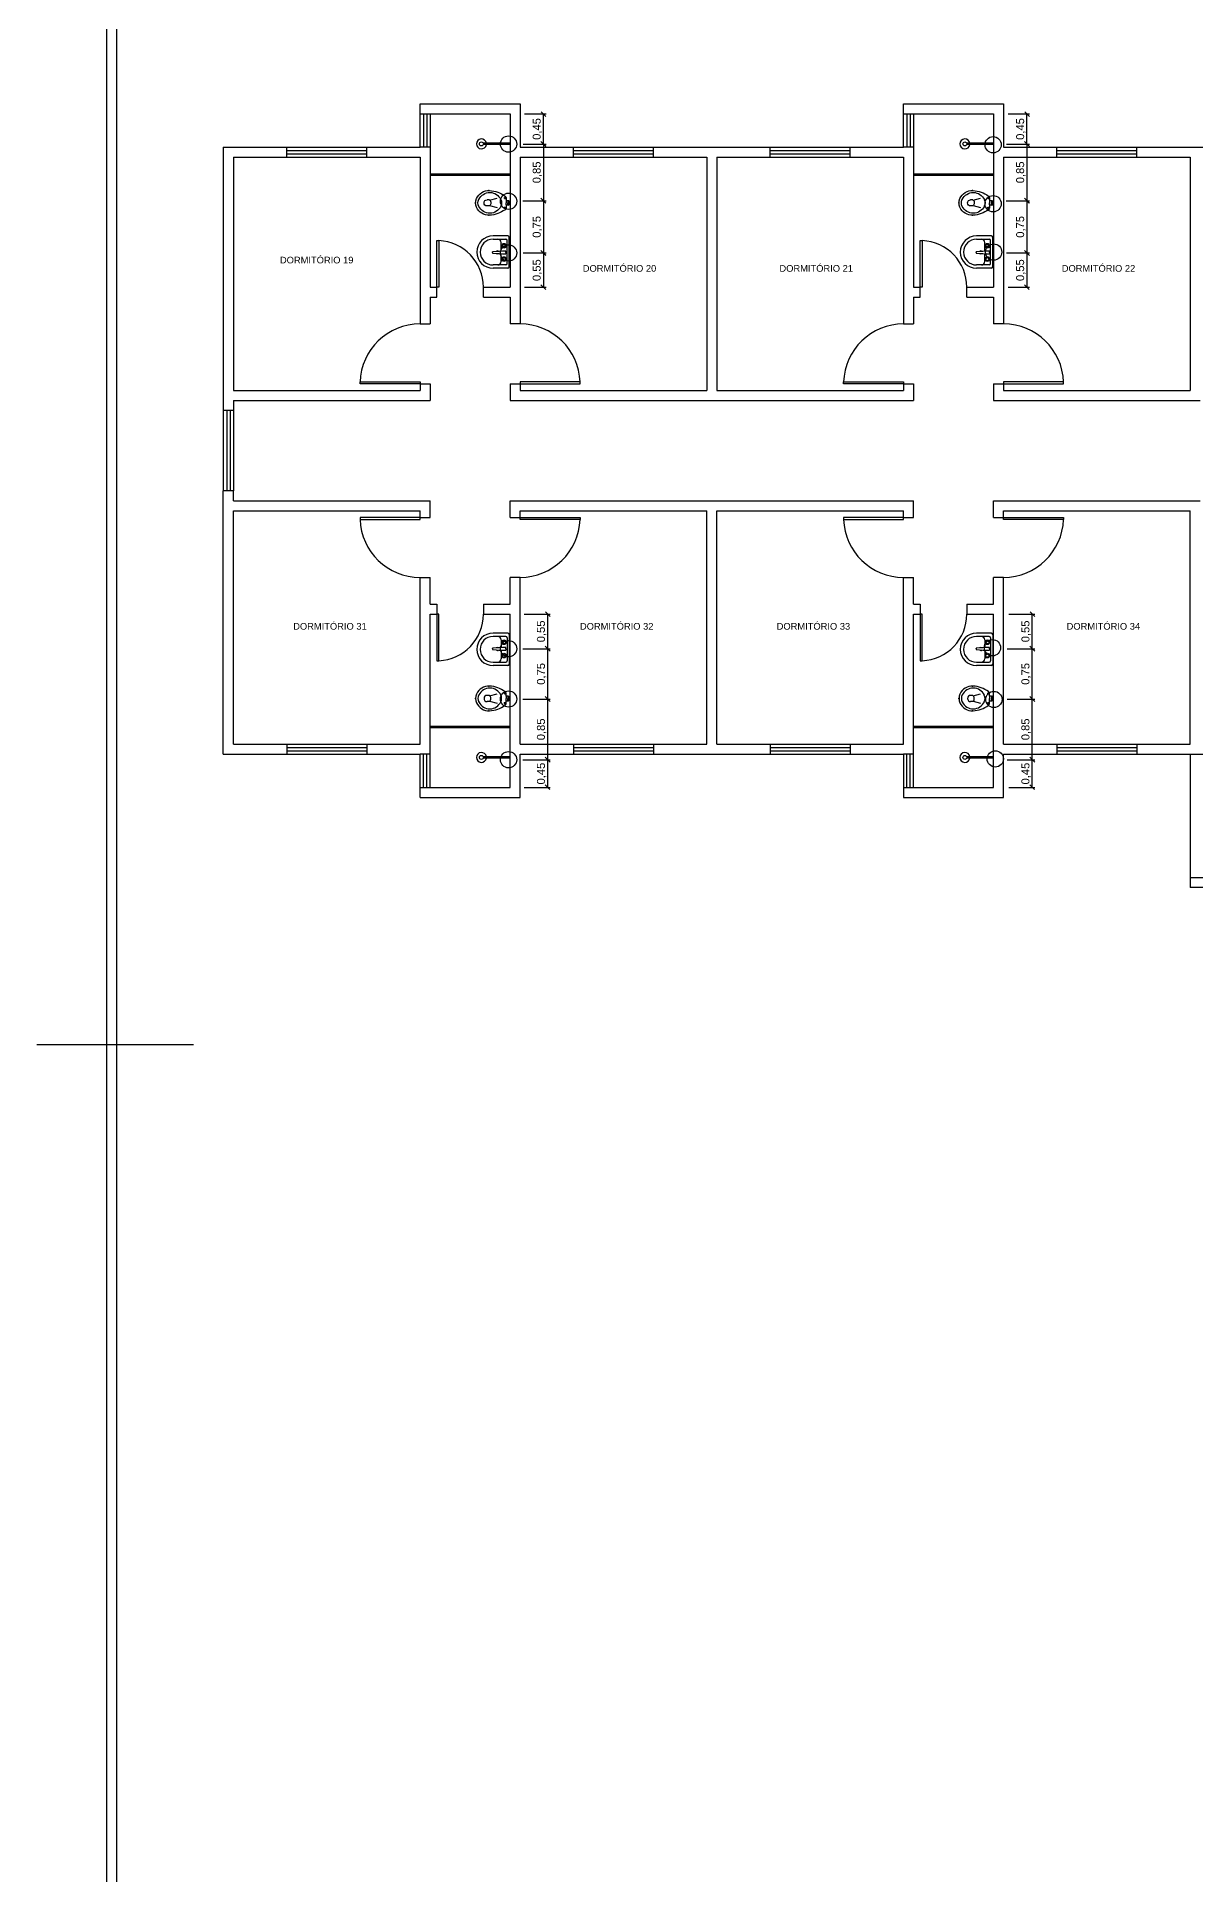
# Model space of a CAD drawing. Header units: millimetres. Extents: x 562 to 1062, y -27 to 300.
# Drawn here: x 776.44 to 793.81, y 227.33 to 254.88 of the extents above; entities that cross this region are included whole.
import ezdxf

# ---------------------------------------------------------------- set-up
doc = ezdxf.new("R2010")
doc.units = ezdxf.units.MM
doc.header["$LTSCALE"] = 0.04
doc.linetypes.add('ACAD_ISO03W100', pattern=[30, 12, -18])
for name, color, linetype in [('01', 1, 'Continuous'), ('02', 2, 'Continuous'), ('05', 5, 'Continuous'), ('2', 2, 'Continuous'), ('BAN', 11, 'Continuous'), ('TERRENO', 30, 'Continuous'), ('TRACEJADO', 7, 'ACAD_ISO03W100')]:
    doc.layers.add(name, color=color, linetype=linetype)
doc.styles.get("Standard").update_dxf_attribs({"font": 'arial.ttf'})
doc.dimstyles.new('ISO-25', dxfattribs={"dimscale": 0.03, "dimtxt": 4, "dimasz": 2.5, "dimexe": 1.25, "dimexo": 0.625, "dimtad": 1, "dimtxsty": 'Standard', "dimblk": 'OBLIQUE', "dimcen": 2.5, "dimadec": 3, "dimazin": 0, "dimtfac": 1, "dimtmove": 0, "dimatfit": 3, "dimldrblk": 'OBLIQUE', "dimfxl": 1, "dimarcsym": 0})

# ---------------------------------------------------------------- blocks, each defined once
blk = doc.blocks.new('V2_vaso5_T')
for p, q in [((0.011, 0.031), (0.011, 0)), ((0.039, 0.031), (0.039, 0)), ((0.041, 0.072), (0.072, 0.072)), ((0.056, 0.088), (0.056, 0.057)), ((0.285, 0.041), (0.173, 0.07)), ((0.288, 0.043), (0.322, 0.045)), ((0.011, -0.032), (0.011, 0)), ((0.039, -0.032), (0.039, 0)), ((0.041, -0.073), (0.072, -0.073)), ((0.056, -0.088), (0.056, -0.058)), ((0.286, -0.042), (0.173, -0.071)), ((0.288, -0.044), (0.322, -0.046))]:
    blk.add_line(p, q)
blk.add_lwpolyline([(0.01, 0.033, 0.868852), (-0.001, 0.031), (-0.001, 0), (-0.001, -0.032, 0.868852), (0.01, -0.034), (0.039, -0.034), (0.039, -0.074, 0.237631), (0.054, -0.103, 0.148029), (0.286, -0.185, 0.31016), (0.481, -0.066, 0.21646), (0.481, 0.065, 0.30817), (0.286, 0.184, 0.152934), (0.054, 0.102, 0.237634), (0.039, 0.073), (0.039, 0.033), (0.01, 0.033)], format="xyb")
for centre in [(0.056, 0.072), (0.056, -0.073)]:
    blk.add_circle(centre, 0.00512)
for centre, radius, start, end in [((0.222, 0), 0.117, 154.8234, 205.1766), ((0.282, -0.028), 0.183, 26.0662, 155.1183), ((0.306, 0.008), 0.0388, 117.1535, 192.7741), ((0.326, 0.004), 0.0411, 353.3838, 96.6162), ((0.345, 0), 0.115, 332.2776, 27.7224), ((0.282, 0.027), 0.183, 204.9138, 333.9017), ((0.314, -0.005), 0.0462, 173.959, 235.9862), ((0.326, -0.005), 0.0412, 263.5509, 6.4491)]:
    blk.add_arc(centre, radius, start, end)
at = {"color": 0, "linetype": 'ByBlock'}
for p in [(0.295, 0.185), (-0.001, 0), (0.295, -0.185), (0.496, 0), (0.496, 0)]:
    blk.add_point(p, dxfattribs=at)
blk = doc.blocks.new('_Oblique')
at = {"layer": 'TRACEJADO', "color": 0, "lineweight": -2}
blk.add_line((-0.5, -0.5), (0.5, 0.5), dxfattribs=at)
blk = doc.blocks.new('*D415')
at = {"layer": 'BAN', "color": 0}
for p, q in [((783.735, 253.274), (784.079, 253.274)), ((784.041, 253.274), (784.041, 252.423)), ((783.731, 252.423), (784.079, 252.423))]:
    blk.add_line(p, q, dxfattribs=at)
at = {"layer": 'Defpoints', "color": 0}
for p in [(783.716, 253.274), (783.712, 252.423), (784.041, 252.423)]:
    blk.add_point(p, dxfattribs=at)
at = {"layer": 'BAN', "color": 0, "xscale": 0.075, "yscale": 0.075, "zscale": 0.075}
for p, rotation in [((784.041, 253.274), 90), ((784.041, 252.423), 270)]:
    blk.add_blockref('_Oblique', p, dxfattribs=dict(at, rotation=rotation))
at = {"layer": 'BAN', "color": 0, "insert": (783.95, 252.849), "char_height": 0.12, "attachment_point": 5, "rotation": 90}
blk.add_mtext('0,85', dxfattribs=at)
blk = doc.blocks.new('*D416')
at = {"layer": 'BAN', "color": 0}
for p, q in [((783.731, 252.423), (784.079, 252.423)), ((784.041, 252.423), (784.041, 251.641)), ((783.735, 251.641), (784.079, 251.641))]:
    blk.add_line(p, q, dxfattribs=at)
at = {"layer": 'Defpoints', "color": 0}
for p in [(783.712, 252.423), (783.716, 251.641), (784.041, 251.641)]:
    blk.add_point(p, dxfattribs=at)
at = {"layer": 'BAN', "color": 0, "xscale": 0.075, "yscale": 0.075, "zscale": 0.075}
for p, rotation in [((784.041, 252.423), 90), ((784.041, 251.641), 270)]:
    blk.add_blockref('_Oblique', p, dxfattribs=dict(at, rotation=rotation))
at = {"layer": 'BAN', "color": 0, "insert": (783.95, 252.032), "char_height": 0.12, "attachment_point": 5, "rotation": 90}
blk.add_mtext('0,75', dxfattribs=at)
blk = doc.blocks.new('*D417')
at = {"layer": 'BAN', "color": 0, "lineweight": -2}
for p, q in [((783.758, 253.726), (784.079, 253.726)), ((784.041, 253.274), (784.041, 253.726)), ((783.735, 253.274), (784.079, 253.274))]:
    blk.add_line(p, q, dxfattribs=at)
at = {"layer": 'Defpoints', "color": 0}
for p in [(783.739, 253.726), (784.041, 253.726), (783.716, 253.274)]:
    blk.add_point(p, dxfattribs=at)
at = {"layer": 'BAN', "color": 0, "lineweight": -2, "xscale": 0.075, "yscale": 0.075, "zscale": 0.075}
for p, rotation in [((784.041, 253.726), 90), ((784.041, 253.274), 270)]:
    blk.add_blockref('_Oblique', p, dxfattribs=dict(at, rotation=rotation))
at = {"layer": 'BAN', "color": 0, "insert": (783.95, 253.5), "char_height": 0.12, "attachment_point": 5, "rotation": 90}
blk.add_mtext('0,45', dxfattribs=at)
blk = doc.blocks.new('*D418')
at = {"layer": 'BAN', "color": 0, "lineweight": -2}
for p, q in [((783.753, 251.641), (784.079, 251.641)), ((784.041, 251.641), (784.041, 251.126)), ((783.758, 251.126), (784.079, 251.126))]:
    blk.add_line(p, q, dxfattribs=at)
at = {"layer": 'Defpoints', "color": 0}
for p in [(783.735, 251.641), (783.739, 251.126), (784.041, 251.126)]:
    blk.add_point(p, dxfattribs=at)
at = {"layer": 'BAN', "color": 0, "lineweight": -2, "xscale": 0.075, "yscale": 0.075, "zscale": 0.075}
for p, rotation in [((784.041, 251.641), 90), ((784.041, 251.126), 270)]:
    blk.add_blockref('_Oblique', p, dxfattribs=dict(at, rotation=rotation))
at = {"layer": 'BAN', "color": 0, "insert": (783.95, 251.383), "char_height": 0.12, "attachment_point": 5, "rotation": 90}
blk.add_mtext('0,55', dxfattribs=at)
blk = doc.blocks.new('*D421')
at = {"layer": 'BAN', "color": 0, "lineweight": -2}
for p, q in [((791.008, 253.726), (791.329, 253.726)), ((791.291, 253.274), (791.291, 253.726)), ((790.985, 253.274), (791.329, 253.274))]:
    blk.add_line(p, q, dxfattribs=at)
at = {"layer": 'Defpoints', "color": 0}
for p in [(790.989, 253.726), (791.291, 253.726), (790.966, 253.274)]:
    blk.add_point(p, dxfattribs=at)
at = {"layer": 'BAN', "color": 0, "lineweight": -2, "xscale": 0.075, "yscale": 0.075, "zscale": 0.075}
for p, rotation in [((791.291, 253.726), 90), ((791.291, 253.274), 270)]:
    blk.add_blockref('_Oblique', p, dxfattribs=dict(at, rotation=rotation))
at = {"layer": 'BAN', "color": 0, "insert": (791.2, 253.5), "char_height": 0.12, "attachment_point": 5, "rotation": 90}
blk.add_mtext('0,45', dxfattribs=at)
blk = doc.blocks.new('*D419')
at = {"layer": 'BAN', "color": 0}
for p, q in [((790.985, 253.274), (791.329, 253.274)), ((791.291, 253.274), (791.291, 252.423)), ((790.981, 252.423), (791.329, 252.423))]:
    blk.add_line(p, q, dxfattribs=at)
at = {"layer": 'Defpoints', "color": 0}
for p in [(790.966, 253.274), (790.962, 252.423), (791.291, 252.423)]:
    blk.add_point(p, dxfattribs=at)
at = {"layer": 'BAN', "color": 0, "xscale": 0.075, "yscale": 0.075, "zscale": 0.075}
for p, rotation in [((791.291, 253.274), 90), ((791.291, 252.423), 270)]:
    blk.add_blockref('_Oblique', p, dxfattribs=dict(at, rotation=rotation))
at = {"layer": 'BAN', "color": 0, "insert": (791.2, 252.849), "char_height": 0.12, "attachment_point": 5, "rotation": 90}
blk.add_mtext('0,85', dxfattribs=at)
blk = doc.blocks.new('*D420')
at = {"layer": 'BAN', "color": 0}
for p, q in [((790.981, 252.423), (791.329, 252.423)), ((791.291, 252.423), (791.291, 251.641)), ((790.985, 251.641), (791.329, 251.641))]:
    blk.add_line(p, q, dxfattribs=at)
at = {"layer": 'Defpoints', "color": 0}
for p in [(790.962, 252.423), (790.966, 251.641), (791.291, 251.641)]:
    blk.add_point(p, dxfattribs=at)
at = {"layer": 'BAN', "color": 0, "xscale": 0.075, "yscale": 0.075, "zscale": 0.075}
for p, rotation in [((791.291, 252.423), 90), ((791.291, 251.641), 270)]:
    blk.add_blockref('_Oblique', p, dxfattribs=dict(at, rotation=rotation))
at = {"layer": 'BAN', "color": 0, "insert": (791.2, 252.032), "char_height": 0.12, "attachment_point": 5, "rotation": 90}
blk.add_mtext('0,75', dxfattribs=at)
blk = doc.blocks.new('*D422')
at = {"layer": 'BAN', "color": 0, "lineweight": -2}
for p, q in [((791.003, 251.641), (791.329, 251.641)), ((791.291, 251.641), (791.291, 251.126)), ((791.008, 251.126), (791.329, 251.126))]:
    blk.add_line(p, q, dxfattribs=at)
at = {"layer": 'Defpoints', "color": 0}
for p in [(790.985, 251.641), (790.989, 251.126), (791.291, 251.126)]:
    blk.add_point(p, dxfattribs=at)
at = {"layer": 'BAN', "color": 0, "lineweight": -2, "xscale": 0.075, "yscale": 0.075, "zscale": 0.075}
for p, rotation in [((791.291, 251.641), 90), ((791.291, 251.126), 270)]:
    blk.add_blockref('_Oblique', p, dxfattribs=dict(at, rotation=rotation))
at = {"layer": 'BAN', "color": 0, "insert": (791.2, 251.383), "char_height": 0.12, "attachment_point": 5, "rotation": 90}
blk.add_mtext('0,55', dxfattribs=at)
blk = doc.blocks.new('*D427')
at = {"layer": 'BAN', "color": 0, "lineweight": -2}
for p, q in [((783.729, 244.042), (784.142, 244.042)), ((784.105, 243.626), (784.105, 244.042)), ((783.753, 243.626), (784.142, 243.626))]:
    blk.add_line(p, q, dxfattribs=at)
at = {"layer": 'Defpoints', "color": 0}
for p in [(783.71, 244.042), (784.105, 244.042), (783.734, 243.626)]:
    blk.add_point(p, dxfattribs=at)
at = {"layer": 'BAN', "color": 0, "lineweight": -2, "xscale": 0.075, "yscale": 0.075, "zscale": 0.075}
for p, rotation in [((784.105, 244.042), 90), ((784.105, 243.626), 270)]:
    blk.add_blockref('_Oblique', p, dxfattribs=dict(at, rotation=rotation))
at = {"layer": 'BAN', "color": 0, "insert": (784.014, 243.834), "char_height": 0.12, "attachment_point": 5, "rotation": 90}
blk.add_mtext('0,45', dxfattribs=at)
blk = doc.blocks.new('*D428')
at = {"layer": 'BAN', "color": 0}
for p, q in [((783.729, 244.952), (784.142, 244.952)), ((784.105, 244.042), (784.105, 244.952)), ((783.729, 244.042), (784.142, 244.042))]:
    blk.add_line(p, q, dxfattribs=at)
at = {"layer": 'Defpoints', "color": 0}
for p in [(783.71, 244.952), (784.105, 244.952), (783.71, 244.042)]:
    blk.add_point(p, dxfattribs=at)
at = {"layer": 'BAN', "color": 0, "xscale": 0.075, "yscale": 0.075, "zscale": 0.075}
for p, rotation in [((784.105, 244.952), 90), ((784.105, 244.042), 270)]:
    blk.add_blockref('_Oblique', p, dxfattribs=dict(at, rotation=rotation))
at = {"layer": 'BAN', "color": 0, "insert": (784.014, 244.497), "char_height": 0.12, "attachment_point": 5, "rotation": 90}
blk.add_mtext('0,85', dxfattribs=at)
blk = doc.blocks.new('*D429')
at = {"layer": 'BAN', "color": 0}
for p, q in [((783.729, 245.706), (784.142, 245.706)), ((784.105, 244.952), (784.105, 245.706)), ((783.729, 244.952), (784.142, 244.952))]:
    blk.add_line(p, q, dxfattribs=at)
at = {"layer": 'Defpoints', "color": 0}
for p in [(783.71, 245.706), (784.105, 245.706), (783.71, 244.952)]:
    blk.add_point(p, dxfattribs=at)
at = {"layer": 'BAN', "color": 0, "xscale": 0.075, "yscale": 0.075, "zscale": 0.075}
for p, rotation in [((784.105, 245.706), 90), ((784.105, 244.952), 270)]:
    blk.add_blockref('_Oblique', p, dxfattribs=dict(at, rotation=rotation))
at = {"layer": 'BAN', "color": 0, "insert": (784.014, 245.329), "char_height": 0.12, "attachment_point": 5, "rotation": 90}
blk.add_mtext('0,75', dxfattribs=at)
blk = doc.blocks.new('*D430')
at = {"layer": 'BAN', "color": 0}
for p, q in [((783.753, 246.226), (784.142, 246.226)), ((784.105, 245.706), (784.105, 246.226)), ((783.729, 245.706), (784.142, 245.706))]:
    blk.add_line(p, q, dxfattribs=at)
at = {"layer": 'Defpoints', "color": 0}
for p in [(783.734, 246.226), (784.105, 246.226), (783.71, 245.706)]:
    blk.add_point(p, dxfattribs=at)
at = {"layer": 'BAN', "color": 0, "xscale": 0.075, "yscale": 0.075, "zscale": 0.075}
for p, rotation in [((784.105, 246.226), 90), ((784.105, 245.706), 270)]:
    blk.add_blockref('_Oblique', p, dxfattribs=dict(at, rotation=rotation))
at = {"layer": 'BAN', "color": 0, "insert": (784.014, 245.966), "char_height": 0.12, "attachment_point": 5, "rotation": 90}
blk.add_mtext('0,55', dxfattribs=at)
blk = doc.blocks.new('*D433')
at = {"layer": 'BAN', "color": 0}
for p, q in [((790.994, 245.706), (791.407, 245.706)), ((791.37, 244.952), (791.37, 245.706)), ((790.994, 244.952), (791.407, 244.952))]:
    blk.add_line(p, q, dxfattribs=at)
at = {"layer": 'Defpoints', "color": 0}
for p in [(790.975, 245.706), (791.37, 245.706), (790.975, 244.952)]:
    blk.add_point(p, dxfattribs=at)
at = {"layer": 'BAN', "color": 0, "xscale": 0.075, "yscale": 0.075, "zscale": 0.075}
for p, rotation in [((791.37, 245.706), 90), ((791.37, 244.952), 270)]:
    blk.add_blockref('_Oblique', p, dxfattribs=dict(at, rotation=rotation))
at = {"layer": 'BAN', "color": 0, "insert": (791.279, 245.329), "char_height": 0.12, "attachment_point": 5, "rotation": 90}
blk.add_mtext('0,75', dxfattribs=at)
blk = doc.blocks.new('*D434')
at = {"layer": 'BAN', "color": 0}
for p, q in [((791.018, 246.226), (791.407, 246.226)), ((791.37, 245.706), (791.37, 246.226)), ((790.994, 245.706), (791.407, 245.706))]:
    blk.add_line(p, q, dxfattribs=at)
at = {"layer": 'Defpoints', "color": 0}
for p in [(790.999, 246.226), (791.37, 246.226), (790.975, 245.706)]:
    blk.add_point(p, dxfattribs=at)
at = {"layer": 'BAN', "color": 0, "xscale": 0.075, "yscale": 0.075, "zscale": 0.075}
for p, rotation in [((791.37, 246.226), 90), ((791.37, 245.706), 270)]:
    blk.add_blockref('_Oblique', p, dxfattribs=dict(at, rotation=rotation))
at = {"layer": 'BAN', "color": 0, "insert": (791.279, 245.966), "char_height": 0.12, "attachment_point": 5, "rotation": 90}
blk.add_mtext('0,55', dxfattribs=at)
blk = doc.blocks.new('*D432')
at = {"layer": 'BAN', "color": 0}
for p, q in [((790.994, 244.952), (791.407, 244.952)), ((791.37, 244.042), (791.37, 244.952)), ((790.994, 244.042), (791.407, 244.042))]:
    blk.add_line(p, q, dxfattribs=at)
at = {"layer": 'Defpoints', "color": 0}
for p in [(790.975, 244.952), (791.37, 244.952), (790.975, 244.042)]:
    blk.add_point(p, dxfattribs=at)
at = {"layer": 'BAN', "color": 0, "xscale": 0.075, "yscale": 0.075, "zscale": 0.075}
for p, rotation in [((791.37, 244.952), 90), ((791.37, 244.042), 270)]:
    blk.add_blockref('_Oblique', p, dxfattribs=dict(at, rotation=rotation))
at = {"layer": 'BAN', "color": 0, "insert": (791.279, 244.497), "char_height": 0.12, "attachment_point": 5, "rotation": 90}
blk.add_mtext('0,85', dxfattribs=at)
blk = doc.blocks.new('*D431')
at = {"layer": 'BAN', "color": 0, "lineweight": -2}
for p, q in [((790.994, 244.042), (791.407, 244.042)), ((791.37, 243.626), (791.37, 244.042)), ((791.018, 243.626), (791.407, 243.626))]:
    blk.add_line(p, q, dxfattribs=at)
at = {"layer": 'Defpoints', "color": 0}
for p in [(790.975, 244.042), (791.37, 244.042), (790.999, 243.626)]:
    blk.add_point(p, dxfattribs=at)
at = {"layer": 'BAN', "color": 0, "lineweight": -2, "xscale": 0.075, "yscale": 0.075, "zscale": 0.075}
for p, rotation in [((791.37, 244.042), 90), ((791.37, 243.626), 270)]:
    blk.add_blockref('_Oblique', p, dxfattribs=dict(at, rotation=rotation))
at = {"layer": 'BAN', "color": 0, "insert": (791.279, 243.834), "char_height": 0.12, "attachment_point": 5, "rotation": 90}
blk.add_mtext('0,45', dxfattribs=at)

msp = doc.modelspace()

# ---------------------------------------------------------------- linework, layer by layer
at = {"layer": '01'}
msp.add_line((778.795, 239.765), (776.442, 239.765), dxfattribs=at)
at = {"layer": '02'}
for p, q in [((782.24, 253.726), (782.24, 253.226)), ((782.29, 253.726), (782.29, 253.226)), ((789.49, 253.726), (789.49, 253.226)), ((789.54, 253.726), (789.54, 253.226)), ((780.19, 253.226), (781.39, 253.226)), ((787.44, 253.226), (788.64, 253.226)), ((780.19, 253.176), (781.39, 253.176)), ((780.19, 253.126), (781.39, 253.126)), ((780.19, 253.076), (781.39, 253.076)), ((784.49, 253.176), (785.69, 253.176)), ((784.49, 253.126), (785.69, 253.126)), ((787.44, 253.176), (788.64, 253.176)), ((787.44, 253.126), (788.64, 253.126)), ((787.44, 253.076), (788.64, 253.076)), ((791.74, 253.176), (792.94, 253.176)), ((791.74, 253.126), (792.94, 253.126)), ((782.47, 251.126), (782.44, 251.126)), ((789.72, 251.126), (789.69, 251.126)), ((782.19, 249.706), (782.19, 249.676)), ((783.69, 249.706), (783.69, 249.676)), ((783.69, 249.706), (783.69, 249.676)), ((789.44, 249.706), (789.44, 249.676)), ((790.94, 249.706), (790.94, 249.676)), ((790.94, 249.706), (790.94, 249.676)), ((779.24, 249.276), (779.24, 248.076)), ((779.29, 249.276), (779.29, 248.076)), ((779.34, 249.276), (779.34, 248.076)), ((779.39, 249.276), (779.39, 248.076)), ((782.19, 247.646), (782.19, 247.676)), ((783.69, 247.646), (783.69, 247.676)), ((783.69, 247.646), (783.69, 247.676)), ((789.44, 247.646), (789.44, 247.676)), ((790.94, 247.646), (790.94, 247.676)), ((790.94, 247.646), (790.94, 247.676)), ((782.47, 246.226), (782.44, 246.226)), ((789.72, 246.226), (789.69, 246.226)), ((780.19, 244.276), (781.39, 244.276)), ((780.19, 244.226), (781.39, 244.226)), ((780.19, 244.176), (781.39, 244.176)), ((780.19, 244.126), (781.39, 244.126)), ((782.24, 243.626), (782.24, 244.126)), ((782.29, 243.626), (782.29, 244.126)), ((784.49, 244.226), (785.69, 244.226)), ((784.49, 244.176), (785.69, 244.176)), ((787.44, 244.276), (788.64, 244.276)), ((787.44, 244.226), (788.64, 244.226)), ((787.44, 244.176), (788.64, 244.176)), ((787.44, 244.126), (788.64, 244.126)), ((789.49, 243.626), (789.49, 244.126)), ((789.54, 243.626), (789.54, 244.126)), ((791.74, 244.226), (792.94, 244.226)), ((791.74, 244.176), (792.94, 244.176)), ((793.74, 244.126), (793.74, 242.276))]:
    msp.add_line(p, q, dxfattribs=at)
at = {"layer": '02', "linetype": 'Continuous'}
for p, q in [((783.54, 253.286), (783.138, 253.286)), ((783.54, 253.266), (783.138, 253.266)), ((790.79, 253.286), (790.388, 253.286)), ((790.79, 253.266), (790.388, 253.266)), ((782.34, 252.826), (783.54, 252.826)), ((782.34, 252.806), (783.54, 252.806)), ((789.59, 252.826), (790.79, 252.826)), ((789.59, 252.806), (790.79, 252.806)), ((783.507, 251.896), (783.284, 251.896)), ((783.284, 251.847), (783.357, 251.847)), ((783.357, 251.847), (783.476, 251.847)), ((783.527, 251.431), (783.527, 251.876)), ((790.757, 251.896), (790.534, 251.896)), ((790.534, 251.847), (790.607, 251.847)), ((790.607, 251.847), (790.726, 251.847)), ((790.777, 251.431), (790.777, 251.876)), ((783.278, 251.648), (783.278, 251.656)), ((783.278, 251.648), (783.278, 251.639)), ((783.407, 251.666), (783.407, 251.797)), ((783.407, 251.511), (783.407, 251.629)), ((783.478, 251.648), (783.478, 251.666)), ((783.478, 251.648), (783.478, 251.63)), ((783.496, 251.481), (783.496, 251.827)), ((790.528, 251.648), (790.528, 251.656)), ((790.528, 251.648), (790.528, 251.639)), ((790.657, 251.666), (790.657, 251.797)), ((790.657, 251.511), (790.657, 251.629)), ((790.728, 251.648), (790.728, 251.666)), ((790.728, 251.648), (790.728, 251.63)), ((790.746, 251.481), (790.746, 251.827)), ((783.476, 251.461), (783.284, 251.461)), ((783.507, 251.411), (783.284, 251.411)), ((790.726, 251.461), (790.534, 251.461)), ((790.757, 251.411), (790.534, 251.411))]:
    msp.add_line(p, q, dxfattribs=at)
for centre, radius in [((783.11, 253.276), 0.03), ((790.36, 253.276), 0.03), ((783.448, 251.748), 0.035), ((783.448, 251.548), 0.035), ((783.448, 251.748), 0.025), ((783.448, 251.548), 0.025), ((783.448, 251.748), 0.024), ((783.448, 251.548), 0.024), ((790.698, 251.748), 0.035), ((790.698, 251.548), 0.035), ((790.698, 251.748), 0.025), ((790.698, 251.548), 0.025), ((790.698, 251.748), 0.024), ((790.698, 251.548), 0.024)]:
    msp.add_circle(centre, radius, dxfattribs=at)
for centre, radius, start, end in [((783.11, 253.276), 0.075, 7.6623, 352.3377), ((790.36, 253.276), 0.075, 7.6623, 352.3377), ((783.284, 251.654), 0.242, 90, 270), ((783.284, 251.654), 0.193, 90, 270), ((783.357, 251.797), 0.05, 0, 90), ((783.476, 251.827), 0.02, 0, 90), ((783.507, 251.876), 0.02, 0, 90), ((790.534, 251.654), 0.242, 90, 270), ((790.534, 251.654), 0.193, 90, 270), ((790.607, 251.797), 0.05, 0, 90), ((790.726, 251.827), 0.02, 0, 90), ((790.757, 251.876), 0.02, 0, 90), ((783.28, 251.656), 0.002, 94.839, 180), ((783.28, 251.639), 0.002, 180, 265.161), ((783.521, 248.818), 2.85, 90.8897, 94.839), ((783.521, 254.477), 2.85, 265.161, 269.1103), ((783.351, 251.649), 0.0225, 41.2234, 145.6181), ((783.351, 251.649), 0.0225, 224.2252, 308.9265), ((783.476, 251.666), 0.002, 0, 90.8897), ((783.476, 251.63), 0.002, 269.1103, 0), ((790.53, 251.656), 0.002, 94.839, 180), ((790.53, 251.639), 0.002, 180, 265.161), ((790.771, 248.818), 2.85, 90.8897, 94.839), ((790.771, 254.477), 2.85, 265.161, 269.1103), ((790.601, 251.649), 0.0225, 41.2234, 145.6181), ((790.601, 251.649), 0.0225, 224.2252, 308.9265), ((790.726, 251.666), 0.002, 0, 90.8897), ((790.726, 251.63), 0.002, 269.1103, 0), ((783.357, 251.511), 0.05, 270, 0), ((783.476, 251.481), 0.02, 270, 0), ((783.507, 251.431), 0.02, 270, 0), ((790.607, 251.511), 0.05, 270, 0), ((790.726, 251.481), 0.02, 270, 0), ((790.757, 251.431), 0.02, 270, 0), ((790.94, 247.676), 0.9, 270, 358.0898)]:
    msp.add_arc(centre, radius, start, end, dxfattribs=at)
at = {"layer": '05'}
for p, q in [((777.49, 269.776), (777.49, 239.765)), ((777.64, 269.626), (777.64, 239.765)), ((782.19, 253.876), (783.69, 253.876)), ((782.19, 253.226), (782.19, 253.876)), ((783.69, 253.876), (783.69, 253.226)), ((789.44, 253.226), (789.44, 253.876)), ((789.44, 253.876), (790.94, 253.876)), ((790.94, 253.876), (790.94, 253.226)), ((782.19, 253.726), (782.34, 253.726)), ((782.34, 253.726), (782.34, 251.126)), ((782.34, 253.726), (783.54, 253.726)), ((783.54, 253.726), (783.54, 251.126)), ((789.44, 253.726), (789.59, 253.726)), ((789.59, 253.726), (789.59, 251.126)), ((789.59, 253.726), (790.79, 253.726)), ((790.79, 253.726), (790.79, 251.126)), ((779.24, 253.226), (779.24, 249.276)), ((779.24, 253.226), (780.19, 253.226)), ((780.19, 253.076), (780.19, 253.226)), ((781.39, 253.076), (781.39, 253.226)), ((781.39, 253.226), (782.19, 253.226)), ((782.34, 253.226), (782.19, 253.226)), ((783.69, 253.226), (784.49, 253.226)), ((784.49, 253.076), (784.49, 253.226)), ((785.69, 253.226), (786.64, 253.226)), ((785.69, 253.076), (785.69, 253.226)), ((786.49, 253.226), (787.44, 253.226)), ((787.44, 253.076), (787.44, 253.226)), ((788.64, 253.076), (788.64, 253.226)), ((788.64, 253.226), (789.44, 253.226)), ((789.59, 253.226), (789.44, 253.226)), ((790.94, 253.226), (791.74, 253.226)), ((791.74, 253.076), (791.74, 253.226)), ((792.94, 253.076), (792.94, 253.226)), ((792.94, 253.226), (793.89, 253.226)), ((793.74, 253.226), (794.69, 253.226)), ((779.39, 253.076), (779.39, 249.576)), ((779.39, 253.076), (780.19, 253.076)), ((781.39, 253.076), (782.19, 253.076)), ((782.19, 253.076), (782.19, 250.576)), ((783.69, 253.076), (783.69, 250.576)), ((783.69, 253.076), (784.49, 253.076)), ((785.69, 253.076), (786.49, 253.076)), ((786.49, 253.076), (786.49, 249.576)), ((786.49, 253.076), (786.49, 249.576)), ((786.64, 253.076), (786.64, 249.576)), ((786.64, 253.076), (786.64, 249.576)), ((786.64, 253.076), (787.44, 253.076)), ((788.64, 253.076), (789.44, 253.076)), ((789.44, 253.076), (789.44, 250.576)), ((790.94, 253.076), (790.94, 250.576)), ((790.94, 253.076), (791.74, 253.076)), ((792.94, 253.076), (793.74, 253.076)), ((793.74, 253.076), (793.74, 249.576)), ((782.34, 251.126), (782.44, 251.126)), ((782.44, 250.976), (782.44, 251.126)), ((783.14, 251.126), (783.54, 251.126)), ((783.14, 250.976), (783.14, 251.126)), ((789.59, 251.126), (789.69, 251.126)), ((789.69, 250.976), (789.69, 251.126)), ((790.39, 251.126), (790.79, 251.126)), ((790.39, 250.976), (790.39, 251.126)), ((782.34, 250.976), (782.44, 250.976)), ((782.34, 250.976), (782.34, 250.576)), ((783.14, 250.976), (783.54, 250.976)), ((783.54, 250.976), (783.54, 250.576)), ((789.59, 250.976), (789.69, 250.976)), ((789.59, 250.976), (789.59, 250.576)), ((790.39, 250.976), (790.79, 250.976)), ((790.79, 250.976), (790.79, 250.576)), ((782.19, 250.576), (782.34, 250.576)), ((783.69, 250.576), (783.54, 250.576)), ((789.44, 250.576), (789.59, 250.576)), ((790.94, 250.576), (790.79, 250.576)), ((782.19, 249.676), (782.19, 249.576)), ((782.19, 249.676), (782.34, 249.676)), ((782.34, 249.676), (782.34, 249.426)), ((783.54, 249.676), (783.69, 249.676)), ((783.54, 249.676), (783.54, 249.426)), ((783.69, 249.676), (783.69, 249.576)), ((789.44, 249.676), (789.59, 249.676)), ((789.44, 249.676), (789.44, 249.576)), ((789.59, 249.676), (789.59, 249.426)), ((790.79, 249.676), (790.79, 249.426)), ((790.79, 249.676), (790.94, 249.676)), ((790.94, 249.676), (790.94, 249.576)), ((779.39, 249.576), (782.19, 249.576)), ((779.39, 249.426), (782.34, 249.426)), ((779.39, 249.426), (779.39, 249.276)), ((783.54, 249.426), (783.69, 249.426)), ((783.64, 249.426), (786.64, 249.426)), ((783.69, 249.576), (786.49, 249.576)), ((786.64, 249.576), (789.44, 249.576)), ((786.64, 249.426), (789.59, 249.426)), ((790.79, 249.426), (790.94, 249.426)), ((790.89, 249.426), (793.89, 249.426)), ((790.94, 249.576), (793.74, 249.576)), ((779.39, 249.276), (779.24, 249.276)), ((779.24, 244.126), (779.24, 248.076)), ((779.39, 248.076), (779.24, 248.076)), ((779.39, 248.076), (779.24, 248.076)), ((779.39, 247.926), (779.39, 248.076)), ((779.39, 247.926), (782.34, 247.926)), ((779.39, 244.276), (779.39, 247.776)), ((779.39, 247.776), (782.19, 247.776)), ((782.19, 247.676), (782.19, 247.776)), ((782.34, 247.676), (782.34, 247.926)), ((783.54, 247.926), (783.69, 247.926)), ((783.54, 247.676), (783.54, 247.926)), ((783.64, 247.926), (786.64, 247.926)), ((783.69, 247.776), (786.49, 247.776)), ((783.69, 247.676), (783.69, 247.776)), ((786.49, 244.276), (786.49, 247.776)), ((786.49, 244.276), (786.49, 247.776)), ((786.64, 247.926), (789.59, 247.926)), ((786.64, 244.276), (786.64, 247.776)), ((786.64, 244.276), (786.64, 247.776)), ((786.64, 247.776), (789.44, 247.776)), ((789.44, 247.676), (789.44, 247.776)), ((789.59, 247.676), (789.59, 247.926)), ((790.79, 247.676), (790.79, 247.926)), ((790.79, 247.926), (790.94, 247.926)), ((790.89, 247.926), (793.89, 247.926)), ((790.94, 247.676), (790.94, 247.776)), ((790.94, 247.776), (793.74, 247.776)), ((793.74, 244.276), (793.74, 247.776)), ((782.19, 247.676), (782.34, 247.676)), ((783.54, 247.676), (783.69, 247.676)), ((789.44, 247.676), (789.59, 247.676)), ((790.79, 247.676), (790.94, 247.676)), ((782.19, 244.276), (782.19, 246.776)), ((782.19, 246.776), (782.34, 246.776)), ((782.34, 246.376), (782.34, 246.776)), ((783.54, 246.376), (783.54, 246.776)), ((783.69, 246.776), (783.54, 246.776)), ((783.69, 244.276), (783.69, 246.776)), ((789.44, 244.276), (789.44, 246.776)), ((789.44, 246.776), (789.59, 246.776)), ((789.59, 246.376), (789.59, 246.776)), ((790.79, 246.376), (790.79, 246.776)), ((790.94, 246.776), (790.79, 246.776)), ((790.94, 244.276), (790.94, 246.776)), ((782.34, 246.376), (782.44, 246.376)), ((782.44, 246.376), (782.44, 246.226)), ((783.14, 246.376), (783.14, 246.226)), ((783.14, 246.376), (783.54, 246.376)), ((789.59, 246.376), (789.69, 246.376)), ((789.69, 246.376), (789.69, 246.226)), ((790.39, 246.376), (790.39, 246.226)), ((790.39, 246.376), (790.79, 246.376)), ((782.34, 243.626), (782.34, 246.226)), ((782.34, 246.226), (782.44, 246.226)), ((783.14, 246.226), (783.54, 246.226)), ((783.54, 243.626), (783.54, 246.226)), ((789.59, 246.226), (789.69, 246.226)), ((789.59, 243.626), (789.59, 246.226)), ((790.39, 246.226), (790.79, 246.226)), ((790.79, 243.626), (790.79, 246.226)), ((779.24, 244.126), (780.19, 244.126)), ((779.39, 244.276), (780.19, 244.276)), ((780.19, 244.276), (780.19, 244.126)), ((781.39, 244.276), (781.39, 244.126)), ((781.39, 244.276), (782.19, 244.276)), ((781.39, 244.126), (782.19, 244.126)), ((782.19, 243.476), (782.19, 244.126)), ((782.34, 244.126), (782.19, 244.126)), ((783.69, 244.276), (784.49, 244.276)), ((783.69, 244.126), (784.49, 244.126)), ((783.69, 243.476), (783.69, 244.126)), ((784.49, 244.276), (784.49, 244.126)), ((785.69, 244.276), (786.49, 244.276)), ((785.69, 244.276), (785.69, 244.126)), ((785.69, 244.126), (786.64, 244.126)), ((786.49, 244.126), (787.44, 244.126)), ((786.64, 244.276), (787.44, 244.276)), ((787.44, 244.276), (787.44, 244.126)), ((788.64, 244.276), (788.64, 244.126)), ((788.64, 244.276), (789.44, 244.276)), ((788.64, 244.126), (789.44, 244.126)), ((789.59, 244.126), (789.44, 244.126)), ((789.44, 244.126), (789.44, 243.476)), ((790.94, 244.276), (791.74, 244.276)), ((790.94, 243.476), (790.94, 244.126)), ((790.94, 244.126), (791.74, 244.126)), ((791.74, 244.276), (791.74, 244.126)), ((792.94, 244.276), (792.94, 244.126)), ((792.94, 244.276), (793.74, 244.276)), ((792.94, 244.126), (793.89, 244.126)), ((793.74, 244.126), (793.99, 244.126)), ((782.19, 243.626), (782.34, 243.626)), ((782.34, 243.626), (783.54, 243.626)), ((789.44, 243.626), (789.59, 243.626)), ((789.59, 243.626), (790.79, 243.626)), ((782.19, 243.476), (783.69, 243.476)), ((789.44, 243.476), (790.94, 243.476)), ((793.74, 242.276), (798.04, 242.276)), ((793.74, 242.276), (793.74, 242.126)), ((798.04, 242.126), (793.74, 242.126))]:
    msp.add_line(p, q, dxfattribs=at)
at = {"layer": '2'}
for p, q in [((784.49, 253.226), (785.69, 253.226)), ((791.74, 253.226), (792.94, 253.226)), ((784.49, 253.076), (785.69, 253.076)), ((791.74, 253.076), (792.94, 253.076)), ((782.44, 251.126), (782.44, 251.826)), ((782.44, 251.826), (782.47, 251.826)), ((782.47, 251.826), (782.47, 251.126)), ((789.69, 251.826), (789.72, 251.826)), ((789.69, 251.126), (789.69, 251.826)), ((789.72, 251.826), (789.72, 251.126)), ((781.29, 249.676), (781.29, 249.706)), ((781.29, 249.706), (782.19, 249.706)), ((782.19, 249.676), (781.29, 249.676)), ((784.59, 249.706), (783.69, 249.706)), ((783.69, 249.676), (784.59, 249.676)), ((784.59, 249.676), (784.59, 249.706)), ((788.54, 249.676), (788.54, 249.706)), ((788.54, 249.706), (789.44, 249.706)), ((789.44, 249.676), (788.54, 249.676)), ((791.84, 249.706), (790.94, 249.706)), ((790.94, 249.676), (791.84, 249.676)), ((791.84, 249.676), (791.84, 249.706)), ((781.29, 247.676), (781.29, 247.646)), ((782.19, 247.676), (781.29, 247.676)), ((781.29, 247.646), (782.19, 247.646)), ((783.69, 247.676), (784.59, 247.676)), ((784.59, 247.646), (783.69, 247.646)), ((784.59, 247.676), (784.59, 247.646)), ((789.44, 247.676), (788.54, 247.676)), ((788.54, 247.676), (788.54, 247.646)), ((788.54, 247.646), (789.44, 247.646)), ((790.94, 247.676), (791.84, 247.676)), ((791.84, 247.646), (790.94, 247.646)), ((791.84, 247.676), (791.84, 247.646)), ((782.44, 246.226), (782.44, 245.526)), ((782.47, 245.526), (782.47, 246.226)), ((789.69, 246.226), (789.69, 245.526)), ((789.72, 245.526), (789.72, 246.226)), ((783.507, 245.94), (783.284, 245.94)), ((783.476, 245.89), (783.284, 245.89)), ((783.407, 245.84), (783.407, 245.722)), ((783.496, 245.87), (783.496, 245.524)), ((783.527, 245.92), (783.527, 245.475)), ((790.757, 245.94), (790.534, 245.94)), ((790.726, 245.89), (790.534, 245.89)), ((790.657, 245.84), (790.657, 245.722)), ((790.746, 245.87), (790.746, 245.524)), ((790.777, 245.92), (790.777, 245.475)), ((782.44, 245.526), (782.47, 245.526)), ((783.278, 245.704), (783.278, 245.712)), ((783.278, 245.704), (783.278, 245.696)), ((783.284, 245.504), (783.357, 245.504)), ((783.357, 245.504), (783.476, 245.504)), ((783.407, 245.686), (783.407, 245.554)), ((783.478, 245.704), (783.478, 245.722)), ((783.478, 245.704), (783.478, 245.686)), ((789.69, 245.526), (789.72, 245.526)), ((790.528, 245.704), (790.528, 245.712)), ((790.528, 245.704), (790.528, 245.696)), ((790.534, 245.504), (790.607, 245.504)), ((790.607, 245.504), (790.726, 245.504)), ((790.657, 245.686), (790.657, 245.554)), ((790.728, 245.704), (790.728, 245.722)), ((790.728, 245.704), (790.728, 245.686)), ((783.507, 245.455), (783.284, 245.455)), ((790.757, 245.455), (790.534, 245.455)), ((782.34, 244.546), (783.54, 244.546)), ((782.34, 244.526), (783.54, 244.526)), ((789.59, 244.546), (790.79, 244.546)), ((789.59, 244.526), (790.79, 244.526)), ((784.49, 244.276), (785.69, 244.276)), ((784.49, 244.126), (785.69, 244.126)), ((791.74, 244.276), (792.94, 244.276)), ((791.74, 244.126), (792.94, 244.126)), ((783.54, 244.086), (783.138, 244.086)), ((783.54, 244.066), (783.138, 244.066)), ((790.79, 244.086), (790.388, 244.086)), ((790.79, 244.066), (790.388, 244.066))]:
    msp.add_line(p, q, dxfattribs=at)
for centre, radius in [((783.448, 245.804), 0.035), ((783.448, 245.804), 0.025), ((783.448, 245.804), 0.024), ((790.698, 245.804), 0.035), ((790.698, 245.804), 0.025), ((790.698, 245.804), 0.024), ((783.448, 245.604), 0.035), ((783.448, 245.604), 0.025), ((783.448, 245.604), 0.024), ((790.698, 245.604), 0.035), ((790.698, 245.604), 0.025), ((790.698, 245.604), 0.024), ((783.11, 244.076), 0.03), ((790.36, 244.076), 0.03)]:
    msp.add_circle(centre, radius, dxfattribs=at)
for centre, radius, start, end in [((782.44, 251.126), 0.7, 0, 87.5437), ((789.69, 251.126), 0.7, 0, 87.5437), ((782.19, 249.676), 0.9, 90, 178.0898), ((783.69, 249.676), 0.9, 1.9102, 90), ((789.44, 249.676), 0.9, 90, 178.0898), ((790.94, 249.676), 0.9, 1.9102, 90), ((782.19, 247.676), 0.9, 181.9102, 270), ((783.69, 247.676), 0.9, 270, 358.0898), ((789.44, 247.676), 0.9, 181.9102, 270), ((782.44, 246.226), 0.7, 272.4563, 0), ((789.69, 246.226), 0.7, 272.4563, 0), ((783.284, 245.697), 0.242, 90, 270), ((783.284, 245.697), 0.193, 90, 270), ((783.357, 245.84), 0.05, 0, 90), ((783.476, 245.87), 0.02, 0, 90), ((783.507, 245.92), 0.02, 0, 90), ((790.534, 245.697), 0.242, 90, 270), ((790.534, 245.697), 0.193, 90, 270), ((790.607, 245.84), 0.05, 0, 90), ((790.726, 245.87), 0.02, 0, 90), ((790.757, 245.92), 0.02, 0, 90), ((783.28, 245.712), 0.002, 94.839, 180), ((783.28, 245.696), 0.002, 180, 265.161), ((783.521, 242.875), 2.85, 90.8897, 94.839), ((783.521, 248.533), 2.85, 265.161, 269.1103), ((783.351, 245.702), 0.0225, 214.3819, 318.7766), ((783.351, 245.702), 0.0225, 51.0735, 135.7748), ((783.357, 245.554), 0.05, 270, 0), ((783.476, 245.722), 0.002, 0, 90.8897), ((783.476, 245.686), 0.002, 269.1103, 0), ((783.476, 245.524), 0.02, 270, 0), ((790.53, 245.712), 0.002, 94.839, 180), ((790.53, 245.696), 0.002, 180, 265.161), ((790.771, 242.875), 2.85, 90.8897, 94.839), ((790.771, 248.533), 2.85, 265.161, 269.1103), ((790.601, 245.702), 0.0225, 214.3819, 318.7766), ((790.601, 245.702), 0.0225, 51.0735, 135.7748), ((790.607, 245.554), 0.05, 270, 0), ((790.726, 245.722), 0.002, 0, 90.8897), ((790.726, 245.686), 0.002, 269.1103, 0), ((790.726, 245.524), 0.02, 270, 0), ((783.507, 245.475), 0.02, 270, 0), ((790.757, 245.475), 0.02, 270, 0), ((783.11, 244.076), 0.075, 7.6623, 352.3377), ((790.36, 244.076), 0.075, 7.6623, 352.3377)]:
    msp.add_arc(centre, radius, start, end, dxfattribs=at)
at = {"layer": 'BAN'}
for centre in [(783.517, 253.274), (790.784, 253.263), (783.517, 252.416), (790.784, 252.379), (783.517, 251.641), (790.792, 251.654), (783.517, 245.706), (790.774, 245.721), (783.517, 244.952), (790.795, 244.945), (783.517, 244.042), (790.816, 244.054)]:
    msp.add_circle(centre, 0.122, dxfattribs=at)
at = {"layer": 'TERRENO'}
for p, q in [((777.49, 239.765), (777.49, 199.776)), ((777.64, 239.765), (777.64, 199.854))]:
    msp.add_line(p, q, dxfattribs=at)

# ---------------------------------------------------------------- block references
at = {"layer": '02', "linetype": 'Continuous', "xscale": -1}
for p in [(783.518, 252.392), (790.768, 252.392)]:
    msp.add_blockref('V2_vaso5_T', p, dxfattribs=at)
at = {"layer": '2', "rotation": 180.0000000000005}
for p in [(783.518, 244.96), (790.768, 244.96)]:
    msp.add_blockref('V2_vaso5_T', p, dxfattribs=at)

# ---------------------------------------------------------------- texts
at = {"layer": '01'}
for s, p in [('DORMITÓRIO 19', (780.089, 251.484)), ('DORMITÓRIO 20', (784.63, 251.359)), ('DORMITÓRIO 21', (787.58, 251.359)), ('DORMITÓRIO 22', (791.813, 251.359)), ('DORMITÓRIO 31', (780.288, 245.992)), ('DORMITÓRIO 32', (784.588, 245.992)), ('DORMITÓRIO 33', (787.538, 245.992)), ('DORMITÓRIO 34', (791.886, 245.992))]:
    msp.add_text(s, height=0.1, dxfattribs=at).set_placement(p)

# ---------------------------------------------------------------- dimensions: what is measured, and where the dimension line sits
at = {"layer": 'BAN'}
for base, p1, p2, picture, middle in [((784.041, 253.726), (783.716, 253.274), (783.739, 253.726), '*D417', (783.95, 253.5)), ((791.291, 253.726), (790.966, 253.274), (790.989, 253.726), '*D421', (791.2, 253.5))]:
    dim = msp.add_linear_dim(base=base, p1=p1, p2=p2, angle=90, dimstyle='ISO-25', dxfattribs=at)
    dim.commit()
    dim.dimension.update_dxf_attribs({"geometry": picture, "text_midpoint": middle})
for base, p1, p2, picture, middle in [((784.041, 252.423), (783.716, 253.274), (783.712, 252.423), '*D415', (783.95, 252.849)), ((791.291, 252.423), (790.966, 253.274), (790.962, 252.423), '*D419', (791.2, 252.849)), ((784.105, 245.706), (783.71, 244.952), (783.71, 245.706), '*D429', (784.014, 245.329)), ((791.37, 245.706), (790.975, 244.952), (790.975, 245.706), '*D433', (791.279, 245.329))]:
    dim = msp.add_linear_dim(base=base, p1=p1, p2=p2, angle=90, dimstyle='ISO-25', override={"dimtmove": 1}, dxfattribs=at)
    dim.commit()
    dim.dimension.update_dxf_attribs({"geometry": picture, "text_midpoint": middle})
for base, p1, p2, text, picture, middle in [((784.041, 251.641), (783.712, 252.423), (783.716, 251.641), '0,75', '*D416', (783.95, 252.032)), ((791.291, 251.641), (790.962, 252.423), (790.966, 251.641), '0,75', '*D420', (791.2, 252.032)), ((784.105, 246.226), (783.71, 245.706), (783.734, 246.226), '0,55', '*D430', (784.014, 245.966)), ((791.37, 246.226), (790.975, 245.706), (790.999, 246.226), '0,55', '*D434', (791.279, 245.966)), ((784.105, 244.952), (783.71, 244.042), (783.71, 244.952), '0,85', '*D428', (784.014, 244.497)), ((791.37, 244.952), (790.975, 244.042), (790.975, 244.952), '0,85', '*D432', (791.279, 244.497))]:
    dim = msp.add_linear_dim(base=base, p1=p1, p2=p2, angle=90, text=text, dimstyle='ISO-25', override={"dimtmove": 1}, dxfattribs=at)
    dim.commit()
    dim.dimension.update_dxf_attribs({"geometry": picture, "text_midpoint": middle})
for base, p1, p2, text, picture, middle in [((784.041, 251.126), (783.735, 251.641), (783.739, 251.126), '0,55', '*D418', (783.95, 251.383)), ((791.291, 251.126), (790.985, 251.641), (790.989, 251.126), '0,55', '*D422', (791.2, 251.383)), ((784.105, 244.042), (783.734, 243.626), (783.71, 244.042), '0,45', '*D427', (784.014, 243.834)), ((791.37, 244.042), (790.999, 243.626), (790.975, 244.042), '0,45', '*D431', (791.279, 243.834))]:
    dim = msp.add_linear_dim(base=base, p1=p1, p2=p2, angle=90, text=text, dimstyle='ISO-25', dxfattribs=at)
    dim.commit()
    dim.dimension.update_dxf_attribs({"geometry": picture, "text_midpoint": middle})

doc.saveas('drawing.dxf')
